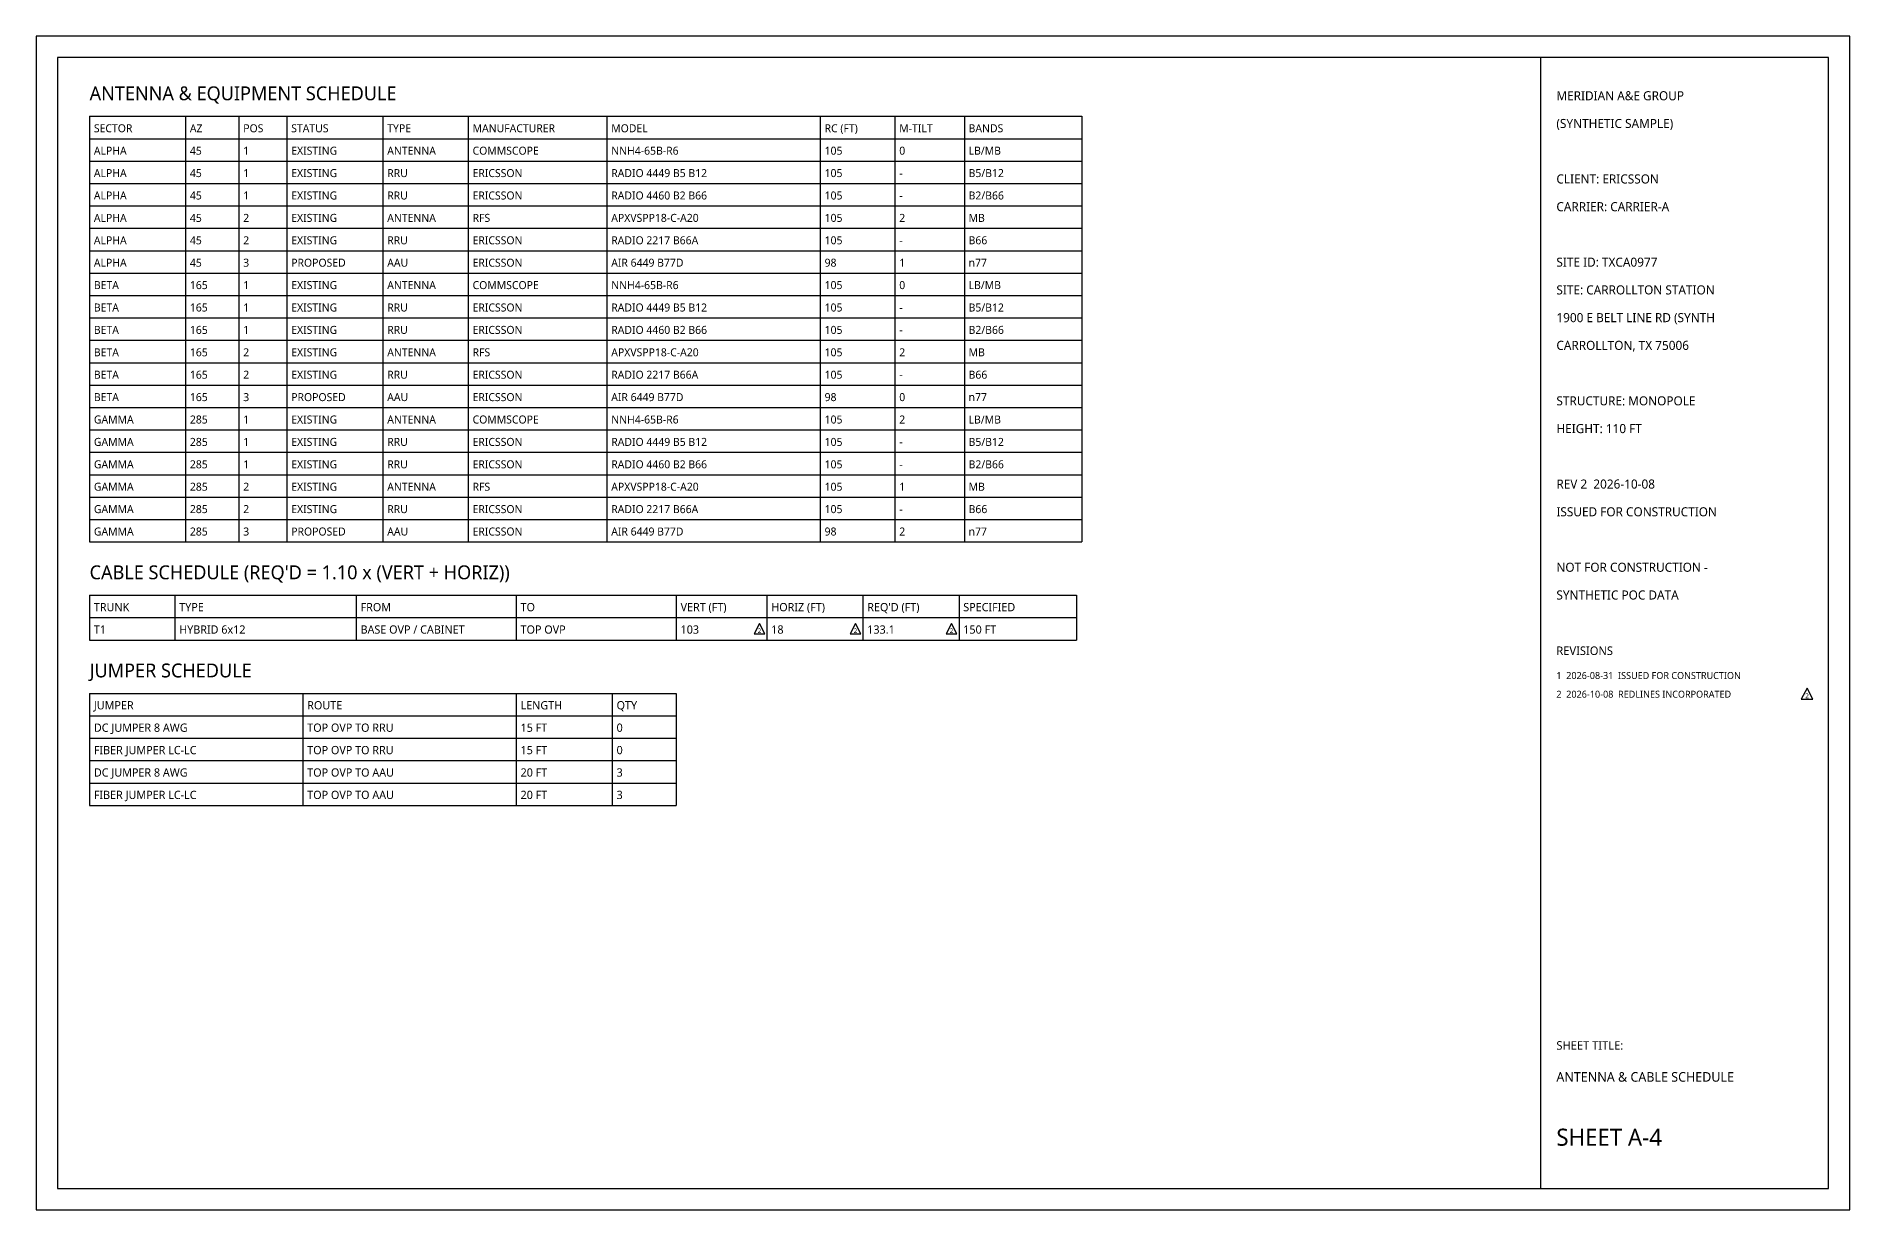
# Model space of a CAD drawing. Extents: x 0 to 1940, y 0 to 220.
# Drawn here: x 1200 to 1540, y 0 to 220 of the extents above; entities that cross this region are included whole.
import ezdxf
from ezdxf.enums import TextEntityAlignment as Align

# ---------------------------------------------------------------- set-up
doc = ezdxf.new("R2010")
doc.units = 0
for name, color, linetype in [('A-BORDER', 7, 'Continuous'), ('A-REV', 1, 'Continuous'), ('A-TABLE', 7, 'Continuous'), ('A-TEXT', 7, 'Continuous'), ('A-TITLE', 7, 'Continuous')]:
    doc.layers.add(name, color=color, linetype=linetype)
doc.styles.add('OpenSans', font='OpenSans-Regular.ttf')

msp = doc.modelspace()

# ---------------------------------------------------------------- linework, layer by layer
at = {"layer": 'A-BORDER'}
for points in [[(1200, 0), (1540, 0), (1540, 220), (1200, 220)], [(1204, 4), (1536, 4), (1536, 216), (1204, 216)]]:
    msp.add_lwpolyline(points, close=True, dxfattribs=at)
at = {"layer": 'A-REV'}
for points in [[(1334.6, 108), (1336.6, 108), (1335.6, 109.9)], [(1352.6, 108), (1354.6, 108), (1353.6, 109.9)], [(1370.6, 108), (1372.6, 108), (1371.6, 109.9)], [(1530.9, 95.72), (1533.1, 95.72), (1532, 97.81)]]:
    msp.add_lwpolyline(points, close=True, dxfattribs=at)
at = {"layer": 'A-TABLE'}
for p, q in [((1210, 205), (1396, 205)), ((1210, 205), (1210, 125.2)), ((1228, 205), (1228, 125.2)), ((1238, 205), (1238, 125.2)), ((1247, 205), (1247, 125.2)), ((1265, 205), (1265, 125.2)), ((1281, 205), (1281, 125.2)), ((1307, 205), (1307, 125.2)), ((1347, 205), (1347, 125.2)), ((1361, 205), (1361, 125.2)), ((1374, 205), (1374, 125.2)), ((1396, 205), (1396, 125.2)), ((1210, 200.8), (1396, 200.8)), ((1210, 196.6), (1396, 196.6)), ((1210, 192.4), (1396, 192.4)), ((1210, 188.2), (1396, 188.2)), ((1210, 184), (1396, 184)), ((1210, 179.8), (1396, 179.8)), ((1210, 175.6), (1396, 175.6)), ((1210, 171.4), (1396, 171.4)), ((1210, 167.2), (1396, 167.2)), ((1210, 163), (1396, 163)), ((1210, 158.8), (1396, 158.8)), ((1210, 154.6), (1396, 154.6)), ((1210, 150.4), (1396, 150.4)), ((1210, 146.2), (1396, 146.2)), ((1210, 142), (1396, 142)), ((1210, 137.8), (1396, 137.8)), ((1210, 133.6), (1396, 133.6)), ((1210, 129.4), (1396, 129.4)), ((1210, 125.2), (1396, 125.2)), ((1210, 115.2), (1395, 115.2)), ((1210, 115.2), (1210, 106.8)), ((1226, 115.2), (1226, 106.8)), ((1260, 115.2), (1260, 106.8)), ((1290, 115.2), (1290, 106.8)), ((1320, 115.2), (1320, 106.8)), ((1337, 115.2), (1337, 106.8)), ((1355, 115.2), (1355, 106.8)), ((1373, 115.2), (1373, 106.8)), ((1395, 115.2), (1395, 106.8)), ((1210, 111), (1395, 111)), ((1210, 106.8), (1395, 106.8)), ((1210, 96.8), (1320, 96.8)), ((1210, 96.8), (1210, 75.8)), ((1250, 96.8), (1250, 75.8)), ((1290, 96.8), (1290, 75.8)), ((1308, 96.8), (1308, 75.8)), ((1320, 96.8), (1320, 75.8)), ((1210, 92.6), (1320, 92.6)), ((1210, 88.4), (1320, 88.4)), ((1210, 84.2), (1320, 84.2)), ((1210, 80), (1320, 80)), ((1210, 75.8), (1320, 75.8))]:
    msp.add_line(p, q, dxfattribs=at)
at = {"layer": 'A-TITLE'}
msp.add_lwpolyline([(1482, 4), (1536, 4), (1536, 216), (1482, 216)], close=True, dxfattribs=at)

# ---------------------------------------------------------------- texts
at = {"layer": 'A-REV', "style": 'OpenSans'}
for height, p in [(0.84, (1335.6, 108.56)), (0.84, (1353.6, 108.56)), (0.84, (1371.6, 108.56)), (0.924, (1532, 96.34))]:
    msp.add_text('2', height=height, dxfattribs=at).set_placement(p, align=Align.MIDDLE_CENTER)
msp.add_text('2  2026-10-08  REDLINES INCORPORATED', height=1.3, dxfattribs=at).set_placement((1485, 96))
at = {"layer": 'A-TABLE', "style": 'OpenSans'}
for s, height, p in [('SECTOR', 1.5, (1210.8, 202)), ('AZ', 1.5, (1228.8, 202)), ('POS', 1.5, (1238.8, 202)), ('STATUS', 1.5, (1247.8, 202)), ('TYPE', 1.5, (1265.8, 202)), ('MANUFACTURER', 1.5, (1281.8, 202)), ('MODEL', 1.5, (1307.8, 202)), ('RC (FT)', 1.5, (1347.8, 202)), ('M-TILT', 1.5, (1361.8, 202)), ('BANDS', 1.5, (1374.8, 202)), ('ALPHA', 1.5, (1210.8, 197.8)), ('45', 1.5, (1228.8, 197.8)), ('1', 1.5, (1238.8, 197.8)), ('EXISTING', 1.5, (1247.8, 197.8)), ('ANTENNA', 1.5, (1265.8, 197.8)), ('COMMSCOPE', 1.5, (1281.8, 197.8)), ('NNH4-65B-R6', 1.5, (1307.8, 197.8)), ('105', 1.5, (1347.8, 197.8)), ('0', 1.5, (1361.8, 197.8)), ('LB/MB', 1.5, (1374.8, 197.8)), ('ALPHA', 1.5, (1210.8, 193.6)), ('45', 1.5, (1228.8, 193.6)), ('1', 1.5, (1238.8, 193.6)), ('EXISTING', 1.5, (1247.8, 193.6)), ('RRU', 1.5, (1265.8, 193.6)), ('ERICSSON', 1.5, (1281.8, 193.6)), ('RADIO 4449 B5 B12', 1.5, (1307.8, 193.6)), ('105', 1.5, (1347.8, 193.6)), ('-', 1.5, (1361.8, 193.6)), ('B5/B12', 1.5, (1374.8, 193.6)), ('ALPHA', 1.5, (1210.8, 189.4)), ('45', 1.5, (1228.8, 189.4)), ('1', 1.5, (1238.8, 189.4)), ('EXISTING', 1.5, (1247.8, 189.4)), ('RRU', 1.5, (1265.8, 189.4)), ('ERICSSON', 1.5, (1281.8, 189.4)), ('RADIO 4460 B2 B66', 1.5, (1307.8, 189.4)), ('105', 1.5, (1347.8, 189.4)), ('B2/B66', 1.5, (1374.8, 189.4)), ('-', 1.5, (1361.8, 189.4)), ('ALPHA', 1.5, (1210.8, 185.2)), ('45', 1.5, (1228.8, 185.2)), ('2', 1.5, (1238.8, 185.2)), ('EXISTING', 1.5, (1247.8, 185.2)), ('ANTENNA', 1.5, (1265.8, 185.2)), ('RFS', 1.5, (1281.8, 185.2)), ('APXVSPP18-C-A20', 1.5, (1307.8, 185.2)), ('105', 1.5, (1347.8, 185.2)), ('2', 1.5, (1361.8, 185.2)), ('MB', 1.5, (1374.8, 185.2)), ('ALPHA', 1.5, (1210.8, 181)), ('45', 1.5, (1228.8, 181)), ('2', 1.5, (1238.8, 181)), ('EXISTING', 1.5, (1247.8, 181)), ('RRU', 1.5, (1265.8, 181)), ('ERICSSON', 1.5, (1281.8, 181)), ('RADIO 2217 B66A', 1.5, (1307.8, 181)), ('105', 1.5, (1347.8, 181)), ('-', 1.5, (1361.8, 181)), ('B66', 1.5, (1374.8, 181)), ('ALPHA', 1.5, (1210.8, 176.8)), ('45', 1.5, (1228.8, 176.8)), ('3', 1.5, (1238.8, 176.8)), ('PROPOSED', 1.5, (1247.8, 176.8)), ('AAU', 1.5, (1265.8, 176.8)), ('ERICSSON', 1.5, (1281.8, 176.8)), ('AIR 6449 B77D', 1.5, (1307.8, 176.8)), ('98', 1.5, (1347.8, 176.8)), ('1', 1.5, (1361.8, 176.8)), ('n77', 1.5, (1374.8, 176.8)), ('BETA', 1.5, (1210.8, 172.6)), ('165', 1.5, (1228.8, 172.6)), ('1', 1.5, (1238.8, 172.6)), ('EXISTING', 1.5, (1247.8, 172.6)), ('ANTENNA', 1.5, (1265.8, 172.6)), ('COMMSCOPE', 1.5, (1281.8, 172.6)), ('NNH4-65B-R6', 1.5, (1307.8, 172.6)), ('105', 1.5, (1347.8, 172.6)), ('0', 1.5, (1361.8, 172.6)), ('LB/MB', 1.5, (1374.8, 172.6)), ('BETA', 1.5, (1210.8, 168.4)), ('165', 1.5, (1228.8, 168.4)), ('1', 1.5, (1238.8, 168.4)), ('EXISTING', 1.5, (1247.8, 168.4)), ('RRU', 1.5, (1265.8, 168.4)), ('ERICSSON', 1.5, (1281.8, 168.4)), ('RADIO 4449 B5 B12', 1.5, (1307.8, 168.4)), ('105', 1.5, (1347.8, 168.4)), ('-', 1.5, (1361.8, 168.4)), ('B5/B12', 1.5, (1374.8, 168.4)), ('BETA', 1.5, (1210.8, 164.2)), ('165', 1.5, (1228.8, 164.2)), ('1', 1.5, (1238.8, 164.2)), ('EXISTING', 1.5, (1247.8, 164.2)), ('RRU', 1.5, (1265.8, 164.2)), ('ERICSSON', 1.5, (1281.8, 164.2)), ('RADIO 4460 B2 B66', 1.5, (1307.8, 164.2)), ('105', 1.5, (1347.8, 164.2)), ('-', 1.5, (1361.8, 164.2)), ('B2/B66', 1.5, (1374.8, 164.2)), ('BETA', 1.5, (1210.8, 160)), ('165', 1.5, (1228.8, 160)), ('2', 1.5, (1238.8, 160)), ('EXISTING', 1.5, (1247.8, 160)), ('ANTENNA', 1.5, (1265.8, 160)), ('RFS', 1.5, (1281.8, 160)), ('APXVSPP18-C-A20', 1.5, (1307.8, 160)), ('105', 1.5, (1347.8, 160)), ('2', 1.5, (1361.8, 160)), ('MB', 1.5, (1374.8, 160)), ('BETA', 1.5, (1210.8, 155.8)), ('165', 1.5, (1228.8, 155.8)), ('2', 1.5, (1238.8, 155.8)), ('EXISTING', 1.5, (1247.8, 155.8)), ('RRU', 1.5, (1265.8, 155.8)), ('ERICSSON', 1.5, (1281.8, 155.8)), ('RADIO 2217 B66A', 1.5, (1307.8, 155.8)), ('105', 1.5, (1347.8, 155.8)), ('-', 1.5, (1361.8, 155.8)), ('B66', 1.5, (1374.8, 155.8)), ('BETA', 1.5, (1210.8, 151.6)), ('165', 1.5, (1228.8, 151.6)), ('3', 1.5, (1238.8, 151.6)), ('PROPOSED', 1.5, (1247.8, 151.6)), ('AAU', 1.5, (1265.8, 151.6)), ('ERICSSON', 1.5, (1281.8, 151.6)), ('AIR 6449 B77D', 1.5, (1307.8, 151.6)), ('98', 1.5, (1347.8, 151.6)), ('0', 1.5, (1361.8, 151.6)), ('n77', 1.5, (1374.8, 151.6)), ('GAMMA', 1.5, (1210.8, 147.4)), ('285', 1.5, (1228.8, 147.4)), ('1', 1.5, (1238.8, 147.4)), ('EXISTING', 1.5, (1247.8, 147.4)), ('ANTENNA', 1.5, (1265.8, 147.4)), ('COMMSCOPE', 1.5, (1281.8, 147.4)), ('NNH4-65B-R6', 1.5, (1307.8, 147.4)), ('105', 1.5, (1347.8, 147.4)), ('2', 1.5, (1361.8, 147.4)), ('LB/MB', 1.5, (1374.8, 147.4)), ('GAMMA', 1.5, (1210.8, 143.2)), ('285', 1.5, (1228.8, 143.2)), ('1', 1.5, (1238.8, 143.2)), ('EXISTING', 1.5, (1247.8, 143.2)), ('RRU', 1.5, (1265.8, 143.2)), ('ERICSSON', 1.5, (1281.8, 143.2)), ('RADIO 4449 B5 B12', 1.5, (1307.8, 143.2)), ('105', 1.5, (1347.8, 143.2)), ('-', 1.5, (1361.8, 143.2)), ('B5/B12', 1.5, (1374.8, 143.2)), ('GAMMA', 1.5, (1210.8, 139)), ('285', 1.5, (1228.8, 139)), ('1', 1.5, (1238.8, 139)), ('EXISTING', 1.5, (1247.8, 139)), ('RRU', 1.5, (1265.8, 139)), ('ERICSSON', 1.5, (1281.8, 139)), ('RADIO 4460 B2 B66', 1.5, (1307.8, 139)), ('105', 1.5, (1347.8, 139)), ('-', 1.5, (1361.8, 139)), ('B2/B66', 1.5, (1374.8, 139)), ('GAMMA', 1.5, (1210.8, 134.8)), ('285', 1.5, (1228.8, 134.8)), ('2', 1.5, (1238.8, 134.8)), ('EXISTING', 1.5, (1247.8, 134.8)), ('ANTENNA', 1.5, (1265.8, 134.8)), ('RFS', 1.5, (1281.8, 134.8)), ('APXVSPP18-C-A20', 1.5, (1307.8, 134.8)), ('105', 1.5, (1347.8, 134.8)), ('1', 1.5, (1361.8, 134.8)), ('MB', 1.5, (1374.8, 134.8)), ('GAMMA', 1.5, (1210.8, 130.6)), ('285', 1.5, (1228.8, 130.6)), ('2', 1.5, (1238.8, 130.6)), ('EXISTING', 1.5, (1247.8, 130.6)), ('RRU', 1.5, (1265.8, 130.6)), ('ERICSSON', 1.5, (1281.8, 130.6)), ('RADIO 2217 B66A', 1.5, (1307.8, 130.6)), ('105', 1.5, (1347.8, 130.6)), ('-', 1.5, (1361.8, 130.6)), ('B66', 1.5, (1374.8, 130.6)), ('GAMMA', 1.5, (1210.8, 126.4)), ('285', 1.5, (1228.8, 126.4)), ('3', 1.5, (1238.8, 126.4)), ('PROPOSED', 1.5, (1247.8, 126.4)), ('AAU', 1.5, (1265.8, 126.4)), ('ERICSSON', 1.5, (1281.8, 126.4)), ('AIR 6449 B77D', 1.5, (1307.8, 126.4)), ('98', 1.5, (1347.8, 126.4)), ('2', 1.5, (1361.8, 126.4)), ('n77', 1.5, (1374.8, 126.4)), ('TRUNK', 1.55, (1210.8, 112.2)), ('TYPE', 1.55, (1226.8, 112.2)), ('FROM', 1.55, (1260.8, 112.2)), ('TO', 1.55, (1290.8, 112.2)), ('VERT (FT)', 1.55, (1320.8, 112.2)), ('HORIZ (FT)', 1.55, (1337.8, 112.2)), ("REQ'D (FT)", 1.55, (1355.8, 112.2)), ('SPECIFIED', 1.55, (1373.8, 112.2)), ('T1', 1.55, (1210.8, 108)), ('HYBRID 6x12', 1.55, (1226.8, 108)), ('BASE OVP / CABINET', 1.55, (1260.8, 108)), ('TOP OVP', 1.55, (1290.8, 108)), ('103', 1.55, (1320.8, 108)), ('18', 1.55, (1337.8, 108)), ('133.1', 1.55, (1355.8, 108)), ('150 FT', 1.55, (1373.8, 108)), ('JUMPER', 1.55, (1210.8, 93.8)), ('ROUTE', 1.55, (1250.8, 93.8)), ('LENGTH', 1.55, (1290.8, 93.8)), ('QTY', 1.55, (1308.8, 93.8)), ('DC JUMPER 8 AWG', 1.55, (1210.8, 89.6)), ('TOP OVP TO RRU', 1.55, (1250.8, 89.6)), ('15 FT', 1.55, (1290.8, 89.6)), ('0', 1.55, (1308.8, 89.6)), ('FIBER JUMPER LC-LC', 1.55, (1210.8, 85.4)), ('TOP OVP TO RRU', 1.55, (1250.8, 85.4)), ('15 FT', 1.55, (1290.8, 85.4)), ('0', 1.55, (1308.8, 85.4)), ('DC JUMPER 8 AWG', 1.55, (1210.8, 81.2)), ('TOP OVP TO AAU', 1.55, (1250.8, 81.2)), ('20 FT', 1.55, (1290.8, 81.2)), ('3', 1.55, (1308.8, 81.2)), ('FIBER JUMPER LC-LC', 1.55, (1210.8, 77)), ('TOP OVP TO AAU', 1.55, (1250.8, 77)), ('20 FT', 1.55, (1290.8, 77)), ('3', 1.55, (1308.8, 77))]:
    msp.add_text(s, height=height, dxfattribs=at).set_placement(p)
at = {"layer": 'A-TEXT', "style": 'OpenSans'}
for s, p in [('ANTENNA & EQUIPMENT SCHEDULE', (1210, 208)), ("CABLE SCHEDULE (REQ'D = 1.10 x (VERT + HORIZ))", (1210, 118.2)), ('JUMPER SCHEDULE', (1210, 99.8))]:
    msp.add_text(s, height=2.6, dxfattribs=at).set_placement(p)
at = {"layer": 'A-TITLE', "style": 'OpenSans'}
for s, height, p in [('MERIDIAN A&E GROUP', 1.7, (1485, 208)), ('(SYNTHETIC SAMPLE)', 1.7, (1485, 202.8)), ('CLIENT: ERICSSON', 1.7, (1485, 192.4)), ('CARRIER: CARRIER-A', 1.7, (1485, 187.2)), ('SITE ID: TXCA0977', 1.7, (1485, 176.8)), ('SITE: CARROLLTON STATION', 1.7, (1485, 171.6)), ('1900 E BELT LINE RD (SYNTH', 1.7, (1485, 166.4)), ('CARROLLTON, TX 75006', 1.7, (1485, 161.2)), ('STRUCTURE: MONOPOLE', 1.7, (1485, 150.8)), ('HEIGHT: 110 FT', 1.7, (1485, 145.6)), ('REV 2  2026-10-08', 1.7, (1485, 135.2)), ('ISSUED FOR CONSTRUCTION', 1.7, (1485, 130)), ('NOT FOR CONSTRUCTION -', 1.7, (1485, 119.6)), ('SYNTHETIC POC DATA', 1.7, (1485, 114.4)), ('REVISIONS', 1.6, (1485, 104)), ('1  2026-08-31  ISSUED FOR CONSTRUCTION', 1.3, (1485, 99.5)), ('SHEET TITLE:', 1.6, (1485, 30)), ('ANTENNA & CABLE SCHEDULE', 1.8, (1485, 24)), ('SHEET A-4', 3.2, (1485, 12))]:
    msp.add_text(s, height=height, dxfattribs=at).set_placement(p)

doc.saveas('drawing.dxf')
